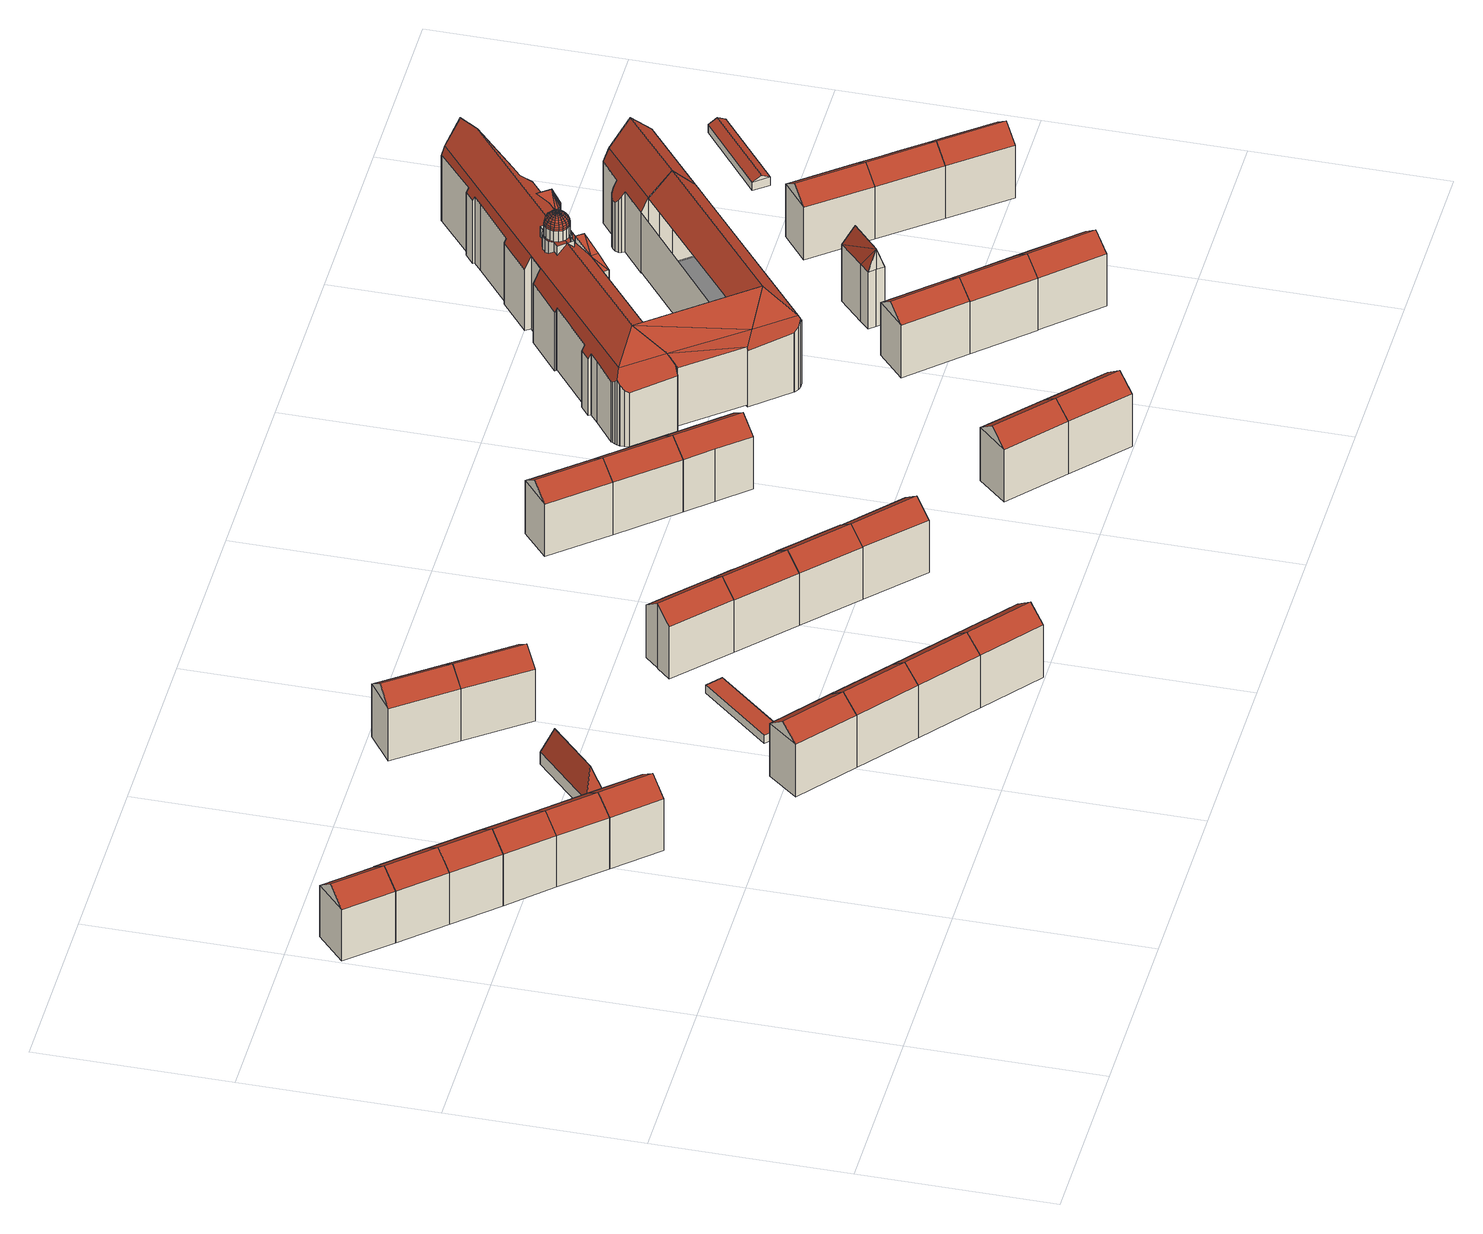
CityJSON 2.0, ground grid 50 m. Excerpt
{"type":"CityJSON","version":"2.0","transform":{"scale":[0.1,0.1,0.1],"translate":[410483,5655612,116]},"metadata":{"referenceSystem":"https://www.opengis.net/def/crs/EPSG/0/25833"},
"CityObjects":{
"building1":{"type":"Building","attributes":{"Dachtyp_tdc":"tdcGableRoof","Gemeindeschluessel":14612000,"Dachneigung":36.5,"QualitaetDacherkennung":78,"Geometrietyp2DReferenz":"3000","measuredHeight":19.38,"function":"31001_9998","roofType":"3100"},"geometry":[{"type":"Solid","lod":"2","boundaries":[[[[0,1,2,3]],[[1,4,5,2]],[[4,6,7,5]],[[6,0,3,7]],[[4,1,8]],[[0,6,9]],[[1,0,9,8]],[[6,4,8,9]],[[3,2,5,7]]]],"semantics":{"surfaces":[{"type":"WallSurface"},{"type":"RoofSurface"},{"type":"GroundSurface"}],"values":[[0,0,0,0,0,0,1,1,2]]}}]},
"building2":{"type":"Building","attributes":{"Dachtyp_tdc":"tdcGableRoof","Gemeindeschluessel":14612000,"Dachneigung":36.25,"QualitaetDacherkennung":77,"Geometrietyp2DReferenz":"3000","measuredHeight":19.36,"function":"31001_9998","roofType":"3100"},"geometry":[{"type":"Solid","lod":"2","boundaries":[[[[10,11,12,2]],[[11,13,14,12]],[[13,4,5,14]],[[4,10,2,5]],[[13,11,15]],[[10,4,16]],[[11,10,16,15]],[[4,13,15,16]],[[2,12,14,5]]]],"semantics":{"surfaces":[{"type":"WallSurface"},{"type":"RoofSurface"},{"type":"GroundSurface"}],"values":[[0,0,0,0,0,0,1,1,2]]}}]},
"building3":{"type":"Building","attributes":{"Dachtyp_tdc":"tdcGableRoof","Gemeindeschluessel":14612000,"Dachneigung":36.64,"QualitaetDacherkennung":88,"Geometrietyp2DReferenz":"3000","measuredHeight":19.34,"function":"31001_9998","roofType":"3100"},"geometry":[{"type":"Solid","lod":"2","boundaries":[[[[17,18,19,20]],[[18,13,14,19]],[[13,11,12,14]],[[18,17,21]],[[11,13,22]],[[17,11,22,21]],[[13,18,21,22]],[[12,20,19,14]],[[11,17,20,12]]]],"semantics":{"surfaces":[{"type":"WallSurface"},{"type":"RoofSurface"},{"type":"GroundSurface"}],"values":[[0,0,0,0,0,1,1,2,0]]}}]},
"building4":{"type":"Building","attributes":{"Dachtyp_tdc":"tdcGableRoof","Gemeindeschluessel":14612000,"Dachneigung":36.49,"QualitaetDacherkennung":86,"Geometrietyp2DReferenz":"3000","measuredHeight":19.33,"function":"31001_9998","roofType":"3100"},"geometry":[{"type":"Solid","lod":"2","boundaries":[[[[17,23,24,20]],[[23,25,26,24]],[[25,18,19,26]],[[18,17,20,19]],[[25,23,27]],[[17,18,28]],[[23,17,28,27]],[[18,25,27,28]],[[20,24,26,19]]]],"semantics":{"surfaces":[{"type":"WallSurface"},{"type":"RoofSurface"},{"type":"GroundSurface"}],"values":[[0,0,0,0,0,0,1,1,2]]}}]},
"building5":{"type":"Building","attributes":{"Dachtyp_tdc":"tdcGableRoof","Gemeindeschluessel":14612000,"Dachneigung":36.26,"QualitaetDacherkennung":84,"Geometrietyp2DReferenz":"3000","measuredHeight":19.34,"function":"31001_9998","roofType":"3100"},"geometry":[{"type":"Solid","lod":"2","boundaries":[[[[23,29,30,24]],[[29,31,32,30]],[[31,25,26,32]],[[25,23,24,26]],[[31,29,33]],[[23,25,27]],[[29,23,27,33]],[[25,31,33,27]],[[24,30,32,26]]]],"semantics":{"surfaces":[{"type":"WallSurface"},{"type":"RoofSurface"},{"type":"GroundSurface"}],"values":[[0,0,0,0,0,0,1,1,2]]}}]},
"building6":{"type":"Building","attributes":{"Dachtyp_tdc":"tdcGableRoof","Gemeindeschluessel":14612000,"Dachneigung":36.54,"QualitaetDacherkennung":78,"Geometrietyp2DReferenz":"3000","measuredHeight":19.34,"function":"31001_9998","roofType":"3100"},"geometry":[{"type":"Solid","lod":"2","boundaries":[[[[29,34,35,30]],[[34,36,37,35]],[[36,31,32,37]],[[31,29,30,32]],[[36,34,38]],[[29,31,39]],[[34,29,39,38]],[[31,36,38,39]],[[30,35,37,32]]]],"semantics":{"surfaces":[{"type":"WallSurface"},{"type":"RoofSurface"},{"type":"GroundSurface"}],"values":[[0,0,0,0,0,0,1,1,2]]}}]},
"building7":{"type":"Building","attributes":{"Dachtyp_tdc":"tdcFreeFormRoof","Gemeindeschluessel":14612000,"Dachneigung":72.07,"QualitaetDacherkennung":5,"Geometrietyp2DReferenz":"3000","measuredHeight":11.33,"function":"31001_2463","roofType":"5000"},"geometry":[{"type":"Solid","lod":"2","boundaries":[[[[40,41,42,43]],[[41,44,45,42]],[[44,46,47,45]],[[46,40,43,47]],[[48,49,46,44]],[[48,44,41]],[[49,48,41,40]],[[49,40,46]],[[43,42,45,47]]]],"semantics":{"surfaces":[{"type":"WallSurface"},{"type":"RoofSurface"},{"type":"GroundSurface"}],"values":[[0,0,0,0,1,1,1,1,2]]}}]},
"building8":{"type":"Building","attributes":{"Dachtyp_tdc":"tdcGableRoof","Gemeindeschluessel":14612000,"Dachneigung":36.83,"QualitaetDacherkennung":81,"Geometrietyp2DReferenz":"3000","measuredHeight":19.52,"function":"31001_9998","roofType":"3100"},"geometry":[{"type":"Solid","lod":"2","boundaries":[[[[50,51,52,53]],[[51,54,55,52]],[[54,56,57,55]],[[56,50,53,57]],[[54,51,58]],[[50,56,59]],[[51,50,59,58]],[[56,54,58,59]],[[53,52,55,57]]]],"semantics":{"surfaces":[{"type":"WallSurface"},{"type":"RoofSurface"},{"type":"GroundSurface"}],"values":[[0,0,0,0,0,0,1,1,2]]}}]},
"building9":{"type":"Building","attributes":{"Dachtyp_tdc":"tdcGableRoof","Gemeindeschluessel":14612000,"Dachneigung":37.12,"QualitaetDacherkennung":81,"Geometrietyp2DReferenz":"3000","measuredHeight":19.56,"function":"31001_9998","roofType":"3100"},"geometry":[{"type":"Solid","lod":"2","boundaries":[[[[56,60,61,57]],[[60,62,63,61]],[[62,50,53,63]],[[50,56,57,53]],[[62,60,64]],[[56,50,59]],[[60,56,59,64]],[[50,62,64,59]],[[57,61,63,53]]]],"semantics":{"surfaces":[{"type":"WallSurface"},{"type":"RoofSurface"},{"type":"GroundSurface"}],"values":[[0,0,0,0,0,0,1,1,2]]}}]},
"building10":{"type":"Building","attributes":{"Dachtyp_tdc":"tdcGableRoof","Gemeindeschluessel":14612000,"Dachneigung":37.64,"QualitaetDacherkennung":79,"Geometrietyp2DReferenz":"3000","measuredHeight":19.54,"function":"31001_9998","roofType":"3100"},"geometry":[{"type":"Solid","lod":"2","boundaries":[[[[65,66,67,68]],[[66,69,70,67]],[[69,71,72,70]],[[71,65,68,72]],[[69,66,73]],[[65,71,74]],[[66,65,74,73]],[[71,69,73,74]],[[68,67,70,72]]]],"semantics":{"surfaces":[{"type":"WallSurface"},{"type":"RoofSurface"},{"type":"GroundSurface"}],"values":[[0,0,0,0,0,0,1,1,2]]}}]},
"building11":{"type":"Building","attributes":{"Dachtyp_tdc":"tdcGableRoof","Gemeindeschluessel":14612000,"Dachneigung":37.11,"QualitaetDacherkennung":79,"Geometrietyp2DReferenz":"3000","measuredHeight":19.57,"function":"31001_9998","roofType":"3100"},"geometry":[{"type":"Solid","lod":"2","boundaries":[[[[60,75,76,61]],[[75,77,78,76]],[[77,62,63,78]],[[62,60,61,63]],[[77,75,79]],[[60,62,64]],[[75,60,64,79]],[[62,77,79,64]],[[61,76,78,63]]]],"semantics":{"surfaces":[{"type":"WallSurface"},{"type":"RoofSurface"},{"type":"GroundSurface"}],"values":[[0,0,0,0,0,0,1,1,2]]}}]},
"building12":{"type":"Building","attributes":{"Dachtyp_tdc":"tdcPolyFlatRoof","Gemeindeschluessel":14612000,"Dachneigung":0,"QualitaetDacherkennung":66,"Geometrietyp2DReferenz":"3000","measuredHeight":2.25,"function":"31001_2463","roofType":"1000"},"geometry":[{"type":"Solid","lod":"2","boundaries":[[[[80,81,82,83]],[[81,84,85,82]],[[84,86,87,85]],[[86,80,83,87]],[[86,84,81,80]],[[83,82,85,87]]]],"semantics":{"surfaces":[{"type":"WallSurface"},{"type":"RoofSurface"},{"type":"GroundSurface"}],"values":[[0,0,0,0,1,2]]}}]},
"building13":{"type":"Building","attributes":{"Dachtyp_tdc":"tdcGableRoof","Gemeindeschluessel":14612000,"Dachneigung":37.24,"QualitaetDacherkennung":76,"Geometrietyp2DReferenz":"3000","measuredHeight":19.5,"function":"31001_9998","roofType":"3100"},"geometry":[{"type":"Solid","lod":"2","boundaries":[[[[66,88,89,67]],[[88,90,91,89]],[[90,69,70,91]],[[69,66,67,70]],[[90,88,92]],[[66,69,73]],[[88,66,73,92]],[[69,90,92,73]],[[67,89,91,70]]]],"semantics":{"surfaces":[{"type":"WallSurface"},{"type":"RoofSurface"},{"type":"GroundSurface"}],"values":[[0,0,0,0,0,0,1,1,2]]}}]},
"building14":{"type":"Building","attributes":{"Dachtyp_tdc":"tdcGableRoof","Gemeindeschluessel":14612000,"Dachneigung":37.07,"QualitaetDacherkennung":65,"Geometrietyp2DReferenz":"3000","measuredHeight":19.59,"function":"31001_9998","roofType":"3100"},"geometry":[{"type":"Solid","lod":"2","boundaries":[[[[75,93,94,76]],[[93,95,96,94]],[[95,77,78,96]],[[77,75,76,78]],[[95,93,97]],[[75,77,98]],[[93,75,98,97]],[[77,95,97,98]],[[76,94,96,78]]]],"semantics":{"surfaces":[{"type":"WallSurface"},{"type":"RoofSurface"},{"type":"GroundSurface"}],"values":[[0,0,0,0,0,0,1,1,2]]}}]},
"building15":{"type":"Building","attributes":{"Dachtyp_tdc":"tdcGableRoof","Gemeindeschluessel":14612000,"Dachneigung":37.34,"QualitaetDacherkennung":84,"Geometrietyp2DReferenz":"3000","measuredHeight":19.43,"function":"31001_9998","roofType":"3100"},"geometry":[{"type":"Solid","lod":"2","boundaries":[[[[99,100,101,102]],[[100,103,104,101]],[[103,105,106,104]],[[105,107,108,106]],[[107,109,110,108]],[[109,111,112,110]],[[111,113,114,112]],[[113,115,116,114]],[[115,99,102,116]],[[111,109,107,105,103]],[[103,100,99,115,113,111]],[[102,101,104,106,108,110,112,114,116]]]],"semantics":{"surfaces":[{"type":"WallSurface"},{"type":"RoofSurface"},{"type":"GroundSurface"}],"values":[[0,0,0,0,0,0,0,0,0,1,1,2]]}}]},
"building16":{"type":"Building","attributes":{"Dachtyp_tdc":"tdcGableRoof","Gemeindeschluessel":14612000,"Dachneigung":36.96,"QualitaetDacherkennung":84,"Geometrietyp2DReferenz":"3000","measuredHeight":19.43,"function":"31001_9998","roofType":"3100"},"geometry":[{"type":"Solid","lod":"2","boundaries":[[[[117,118,119,120]],[[118,121,122,119]],[[121,123,124,122]],[[123,125,126,124]],[[125,127,128,126]],[[127,129,106,128]],[[129,130,104,106]],[[130,131,132,104]],[[131,100,101,132]],[[100,133,134,101]],[[133,117,120,134]],[[131,130,129,127,125]],[[125,123,121,118,117,133,100,131]],[[120,119,122,124,126,128,106,104,132,101,134]]]],"semantics":{"surfaces":[{"type":"WallSurface"},{"type":"RoofSurface"},{"type":"GroundSurface"}],"values":[[0,0,0,0,0,0,0,0,0,0,0,1,1,2]]}}]},
"building17":{"type":"Building","attributes":{"Dachtyp_tdc":"tdcFreeFormRoof","Gemeindeschluessel":14612000,"Dachneigung":36.99,"QualitaetDacherkennung":84,"Geometrietyp2DReferenz":"3000","measuredHeight":19.45,"function":"31001_9998","roofType":"5000"},"geometry":[{"type":"Solid","lod":"2","boundaries":[[[[127,135,124,128]],[[135,136,122,124]],[[136,137,138,122]],[[137,139,140,138]],[[139,141,142,140]],[[141,143,144,142]],[[143,145,146,144]],[[145,127,128,146]],[[145,147,125,127]],[[147,143,141,139,137,136,135,125]],[[135,127,125]],[[145,143,147]],[[128,124,122,138,140,142,144,146]]]],"semantics":{"surfaces":[{"type":"WallSurface"},{"type":"RoofSurface"},{"type":"GroundSurface"}],"values":[[0,0,0,0,0,0,0,0,1,1,0,0,2]]}}]},
"building18":{"type":"Building","attributes":{"Dachtyp_tdc":"tdcGableRoof","Gemeindeschluessel":14612000,"Dachneigung":36.75,"QualitaetDacherkennung":81,"Geometrietyp2DReferenz":"3000","measuredHeight":19.48,"function":"31001_9998","roofType":"3100"},"geometry":[{"type":"Solid","lod":"2","boundaries":[[[[148,149,150,151]],[[149,152,153,150]],[[152,154,155,153]],[[154,148,151,155]],[[152,149,156]],[[148,154,157]],[[149,148,157,156]],[[154,152,156,157]],[[151,150,153,155]]]],"semantics":{"surfaces":[{"type":"WallSurface"},{"type":"RoofSurface"},{"type":"GroundSurface"}],"values":[[0,0,0,0,0,0,1,1,2]]}}]},
"building19":{"type":"Building","attributes":{"Dachtyp_tdc":"tdcGableRoof","Gemeindeschluessel":14612000,"Dachneigung":37.08,"QualitaetDacherkennung":84,"Geometrietyp2DReferenz":"3000","measuredHeight":19.49,"function":"31001_9998","roofType":"3100"},"geometry":[{"type":"Solid","lod":"2","boundaries":[[[[158,159,160,161]],[[159,162,163,160]],[[162,164,165,163]],[[164,158,161,165]],[[162,159,166]],[[158,164,167]],[[159,158,167,166]],[[164,162,166,167]],[[161,160,163,165]]]],"semantics":{"surfaces":[{"type":"WallSurface"},{"type":"RoofSurface"},{"type":"GroundSurface"}],"values":[[0,0,0,0,0,0,1,1,2]]}}]},
"building20":{"type":"Building","attributes":{"Dachtyp_tdc":"tdcGableRoof","Gemeindeschluessel":14612000,"Dachneigung":37.08,"QualitaetDacherkennung":88,"Geometrietyp2DReferenz":"3000","measuredHeight":19.48,"function":"31001_9998","roofType":"3100"},"geometry":[{"type":"Solid","lod":"2","boundaries":[[[[164,168,169,165]],[[168,170,171,169]],[[170,158,161,171]],[[158,164,165,161]],[[170,168,172]],[[164,158,167]],[[168,164,167,172]],[[158,170,172,167]],[[165,169,171,161]]]],"semantics":{"surfaces":[{"type":"WallSurface"},{"type":"RoofSurface"},{"type":"GroundSurface"}],"values":[[0,0,0,0,0,0,1,1,2]]}}]},
"building21":{"type":"Building","attributes":{"Dachtyp_tdc":"tdcFreeFormRoof","Gemeindeschluessel":14612000,"Dachneigung":37.03,"QualitaetDacherkennung":82,"Geometrietyp2DReferenz":"3000","measuredHeight":19.49,"function":"31001_9998","roofType":"5000"},"geometry":[{"type":"Solid","lod":"2","boundaries":[[[[170,168,169,171]],[[168,173,174,169]],[[173,175,176,174]],[[175,177,178,176]],[[177,170,171,178]],[[179,173,168,172]],[[177,175,179,172,170]],[[175,173,179]],[[168,170,172]],[[171,169,174,176,178]]]],"semantics":{"surfaces":[{"type":"WallSurface"},{"type":"RoofSurface"},{"type":"GroundSurface"}],"values":[[0,0,0,0,0,1,1,0,0,2]]}}]},
"building22":{"type":"Building","attributes":{"Dachtyp_tdc":"tdcGableRoof","Gemeindeschluessel":14612000,"Dachneigung":37.05,"QualitaetDacherkennung":80,"Geometrietyp2DReferenz":"3000","measuredHeight":19.5,"function":"31001_9998","roofType":"3100"},"geometry":[{"type":"Solid","lod":"2","boundaries":[[[[180,181,182,183]],[[181,184,185,182]],[[184,186,187,185]],[[186,180,183,187]],[[184,181,188]],[[180,186,189]],[[181,180,189,188]],[[186,184,188,189]],[[183,182,185,187]]]],"semantics":{"surfaces":[{"type":"WallSurface"},{"type":"RoofSurface"},{"type":"GroundSurface"}],"values":[[0,0,0,0,0,0,1,1,2]]}}]},
"building23":{"type":"Building","attributes":{"Dachtyp_tdc":"tdcGableRoof","Gemeindeschluessel":14612000,"Dachneigung":37,"QualitaetDacherkennung":71,"Geometrietyp2DReferenz":"3000","measuredHeight":19.52,"function":"31001_9998","roofType":"3100"},"geometry":[{"type":"Solid","lod":"2","boundaries":[[[[190,184,185,191]],[[184,192,182,185]],[[192,193,194,182]],[[193,190,191,194]],[[192,184,188]],[[190,193,195]],[[184,190,195,188]],[[193,192,188,195]],[[191,185,182,194]]]],"semantics":{"surfaces":[{"type":"WallSurface"},{"type":"RoofSurface"},{"type":"GroundSurface"}],"values":[[0,0,0,0,0,0,1,1,2]]}}]},
"building24":{"type":"Building","attributes":{"Dachtyp_tdc":"tdcGableRoof","Gemeindeschluessel":14612000,"Dachneigung":37.29,"QualitaetDacherkennung":81,"Geometrietyp2DReferenz":"3000","measuredHeight":19.46,"function":"31001_9998","roofType":"3100"},"geometry":[{"type":"Solid","lod":"2","boundaries":[[[[196,197,198,199]],[[197,200,201,198]],[[200,202,203,201]],[[202,196,199,203]],[[200,197,204]],[[196,202,205]],[[197,196,205,204]],[[202,200,204,205]],[[199,198,201,203]]]],"semantics":{"surfaces":[{"type":"WallSurface"},{"type":"RoofSurface"},{"type":"GroundSurface"}],"values":[[0,0,0,0,0,0,1,1,2]]}}]},
"building25":{"type":"Building","attributes":{"Gemeindeschluessel":14612000,"QualitaetDacherkennung":100,"Geometrietyp2DReferenz":"3000","function":"31001_9998","roofType":"9999"},"children":["building25-1","building25-2"]},
"building25-1":{"type":"BuildingPart","attributes":{"Dachtyp_tdc":"tdcGambrelRoof","Dachneigung":43.81,"QualitaetDacherkennung":100,"Geometrietyp2DReferenz":"3000","measuredHeight":27.3,"roofType":"9999"},"parents":["building25"],"geometry":[{"type":"MultiSurface","lod":"2","boundaries":[[[206,207,208,209]],[[207,210,211,208]],[[212,213,214]],[[215,213,212]],[[216,217,218]],[[210,217,216]],[[217,210,207]],[[216,213,210]],[[213,216,214]],[[206,217,207]],[[217,206,215]],[[216,212,214]],[[212,216,218]],[[218,215,212]],[[215,218,217]],[[211,219,220,209,208]]],"semantics":{"surfaces":[{"type":"WallSurface"},{"type":"RoofSurface"},{"type":"GroundSurface"}],"values":[0,0,0,0,0,0,0,1,1,1,1,1,1,1,1,2]}}]},
"building25-2":{"type":"BuildingPart","attributes":{"Dachtyp_tdc":"tdcGambrelHipGambrelRoof","Dachneigung":46.15,"QualitaetDacherkennung":100,"Geometrietyp2DReferenz":"3000","measuredHeight":27.73,"roofType":"9999"},"parents":["building25"],"geometry":[{"type":"MultiSurface","lod":"2","boundaries":[[[221,222,223,224]],[[222,225,223]],[[225,226,227,223]],[[226,228,229,227]],[[228,230,231,229]],[[230,232,233,231]],[[232,234,235,233]],[[234,236,237,235]],[[236,238,239,237]],[[238,240,241,239]],[[240,242,243,241]],[[242,244,245,243]],[[244,246,247,245]],[[246,248,249,247]],[[248,250,251,249]],[[250,252,253,251]],[[252,206,209,254,253]],[[213,255,256,257,220]],[[255,258,259,256]],[[258,260,261,259]],[[260,262,263,261]],[[262,264,265,263]],[[264,266,267,265]],[[266,221,224,267]],[[244,242,240,238,236,234,232,230,228,226,225,222,221,268]],[[206,252,250,248,246,244,268,215]],[[221,266,212,268]],[[215,268,212]],[[266,264,262,215,212]],[[224,223,227,229,231,233,235,237,239,241,243,245,247,249,251,253,254,257,256,259,261,263,265,267]]],"semantics":{"surfaces":[{"type":"WallSurface"},{"type":"RoofSurface"},{"type":"GroundSurface"}],"values":[0,0,0,0,0,0,0,0,0,0,0,0,0,0,0,0,0,0,0,0,0,0,0,0,1,1,1,1,1,2]}}]},
"building26":{"type":"Building","attributes":{"Dachtyp_tdc":"tdcGableRoof","Gemeindeschluessel":14612000,"Dachneigung":37.2,"QualitaetDacherkennung":81,"Geometrietyp2DReferenz":"3000","measuredHeight":19.44,"function":"31001_9998","roofType":"3100"},"geometry":[{"type":"Solid","lod":"2","boundaries":[[[[197,269,270,198]],[[269,271,272,270]],[[271,273,201,272]],[[273,197,198,201]],[[271,269,274]],[[197,273,204]],[[269,197,204,274]],[[273,271,274,204]],[[198,270,272,201]]]],"semantics":{"surfaces":[{"type":"WallSurface"},{"type":"RoofSurface"},{"type":"GroundSurface"}],"values":[[0,0,0,0,0,0,1,1,2]]}}]},
"building27":{"type":"Building","attributes":{"Gemeindeschluessel":14612000,"QualitaetDacherkennung":100,"Geometrietyp2DReferenz":"3000","function":"31001_9998","roofType":"9999"},"children":["building27-1","building27-2","building27-3","building27-4","building27-5","building27-6"]},
"building27-1":{"type":"BuildingPart","attributes":{"Dachtyp_tdc":"tdcTentRoof","Dachneigung":90,"QualitaetDacherkennung":100,"Geometrietyp2DReferenz":"3000","measuredHeight":24.14,"roofType":"4000"},"parents":["building27"],"geometry":[{"type":"MultiSurface","lod":"2","boundaries":[[[275,276,277,278]],[[276,279,280,277]],[[279,281,282,280]],[[281,283,284,282]],[[283,285,286,284]],[[285,287,288,289,286]],[[290,291,292,293,294]],[[291,295,296,292]],[[295,275,278,296]],[[276,275,297]],[[279,276,297]],[[281,279,297]],[[283,281,297]],[[285,283,297]],[[287,285,297]],[[291,290,297]],[[295,291,297]],[[275,295,297]],[[278,277,280,282,284,286,289,293,292,296]]],"semantics":{"surfaces":[{"type":"WallSurface"},{"type":"RoofSurface"},{"type":"GroundSurface"}],"values":[0,0,0,0,0,0,0,0,0,1,1,1,1,1,1,1,1,1,2]}}]},
"building27-2":{"type":"BuildingPart","attributes":{"Dachtyp_tdc":"tdcFreeFormRoof","Dachneigung":65.38,"QualitaetDacherkennung":100,"Geometrietyp2DReferenz":"3000","measuredHeight":5.77,"roofType":"5000"},"parents":["building27"],"geometry":[{"type":"MultiSurface","lod":"2","boundaries":[[[287,298,299,288]],[[298,290,294,299]],[[297,290,298]],[[297,298,287]],[[288,299,294]]],"semantics":{"surfaces":[{"type":"WallSurface"},{"type":"RoofSurface"},{"type":"GroundSurface"}],"values":[0,0,1,1,2]}}]},
"building27-3":{"type":"BuildingPart","attributes":{"Dachtyp_tdc":"tdcGambrelHipGambrelRoof","Dachneigung":45.32,"QualitaetDacherkennung":100,"Geometrietyp2DReferenz":"3000","measuredHeight":28.12,"roofType":"9999"},"parents":["building27"],"geometry":[{"type":"Solid","lod":"2","boundaries":[[[[300,301,302,303]],[[301,304,305,302]],[[304,306,307,305]],[[306,308,309,307]],[[308,310,311,309]],[[310,312,313,311]],[[312,314,315,313]],[[314,316,317,315]],[[316,318,319,317]],[[318,320,321,319]],[[320,322,323,321]],[[322,324,325,323]],[[324,326,327,325]],[[326,328,329,327]],[[328,330,331,329]],[[330,332,333,331]],[[332,334,335,333]],[[334,336,337,335]],[[336,338,339,337]],[[338,340,341,339]],[[340,342,343,341]],[[342,344,345,343]],[[344,346,347,345]],[[346,348,349,347]],[[348,350,351,349]],[[350,352,353,351]],[[352,354,355,353]],[[354,356,357,355]],[[356,358,359,357]],[[358,360,361,359]],[[360,362,363,361]],[[362,364,365,363]],[[364,366,367,365]],[[366,368,369,367]],[[368,370,371,369]],[[370,372,373,371]],[[372,374,375,373]],[[374,376,377,375]],[[376,378,379,377]],[[378,380,381,379]],[[380,382,383,381]],[[382,384,385,383]],[[384,386,387,385]],[[386,388,389,387]],[[388,390,391,389]],[[390,392,393,391]],[[392,394,395,393]],[[394,396,397,395]],[[396,398,399,397]],[[398,400,401,399]],[[400,402,403,401]],[[402,404,405,403]],[[404,406,407,405]],[[406,408,409,407]],[[408,410,411,409]],[[410,412,413,411]],[[412,414,415,413]],[[414,416,417,415]],[[416,418,419,417]],[[418,420,421,419]],[[420,422,423,421]],[[422,424,425,423]],[[424,300,303,425]],[[350,348,346,344,342,340,338,336,334,332,330,328,326,324,322,320,318,316,314,312,310,308,306,304,217]],[[364,362,360,358,356,354,352,350,217,426]],[[420,418,416,414,412,410,408,406,404,402,400,398,396,394,392,390,388,386,384,382,380,378,376,374,372,370,368,366,364,426]],[[304,301,300,424,218,217]],[[426,217,218]],[[424,422,420,426,218]],[[303,302,305,307,309,311,313,315,317,319,321,323,325,327,329,331,333,335,337,339,341,343,345,347,349,351,353,355,357,359,361,363,365,367,369,371,373,375,377,379,381,383,385,387,389,391,393,395,397,399,401,403,405,407,409,411,413,415,417,419,421,423,425]]]],"semantics":{"surfaces":[{"type":"WallSurface"},{"type":"RoofSurface"},{"type":"GroundSurface"}],"values":[[0,0,0,0,0,0,0,0,0,0,0,0,0,0,0,0,0,0,0,0,0,0,0,0,0,0,0,0,0,0,0,0,0,0,0,0,0,0,0,0,0,0,0,0,0,0,0,0,0,0,0,0,0,0,0,0,0,0,0,0,0,0,0,1,1,1,1,1,1,2]]}}]},
"building27-4":{"type":"BuildingPart","attributes":{"Dachtyp_tdc":"tdcFreeFormRoof","Dachneigung":87.58,"QualitaetDacherkennung":100,"Geometrietyp2DReferenz":"3000","measuredHeight":6.47,"roofType":"5000"},"parents":["building27"],"geometry":[{"type":"MultiSurface","lod":"2","boundaries":[[[427,428,429,430]],[[430,429,431,432]],[[432,431,433,434]],[[434,433,435,436]],[[436,435,437,438]],[[438,437,439,440]],[[440,439,441,442]],[[442,441,443,444]],[[444,443,445,446]],[[446,445,447,448]],[[448,447,449,450]],[[449,451,452,453]],[[453,452,454,455]],[[455,454,456,457]],[[457,456,458,459]],[[459,458,460,461]],[[461,460,462,463]],[[463,462,464,428]],[[428,464,465,429]],[[429,465,466,431]],[[431,466,467,433]],[[433,467,468,435]],[[435,468,469,437]],[[437,469,470,439]],[[439,470,471,441]],[[441,471,472,443]],[[443,472,473,445]],[[445,473,474,447]],[[447,474,451,449]],[[451,475,476,452]],[[452,476,477,454]],[[454,477,478,456]],[[456,478,479,458]],[[458,479,480,460]],[[460,480,481,462]],[[462,481,482,464]],[[464,482,483,465]],[[465,483,484,466]],[[466,484,485,467]],[[467,485,486,468]],[[468,486,487,469]],[[469,487,488,470]],[[470,488,489,471]],[[471,489,490,472]],[[472,490,491,473]],[[473,491,492,474]],[[474,492,475,451]],[[475,493,494,476]],[[476,494,495,477]],[[477,495,496,478]],[[478,496,497,479]],[[479,497,498,480]],[[480,498,499,481]],[[482,500,501,483]],[[483,501,502,484]],[[484,502,503,485]],[[485,503,504,486]],[[486,504,505,487]],[[487,505,506,488]],[[488,506,507,489]],[[489,507,508,490]],[[490,508,509,491]],[[491,509,510,492]],[[492,510,493,475]],[[493,511,512,494]],[[494,512,513,495]],[[481,499,500,482]],[[495,513,514,496]],[[496,514,515,497]],[[497,515,516,498]],[[498,516,517,499]],[[518,519,520,521]],[[519,522,523,520]],[[522,524,525,523]],[[524,526,527,525]],[[526,528,529,527]],[[528,530,531,529]],[[530,532,533,531]],[[532,534,535,533]],[[534,536,537,535]],[[536,538,539,537]],[[538,517,540,539]],[[517,516,541,540]],[[516,515,542,541]],[[499,517,538,500]],[[500,538,536,501]],[[501,536,534,502]],[[502,534,532,503]],[[503,532,530,504]],[[504,530,528,505]],[[505,528,526,506]],[[506,526,524,507]],[[507,524,522,508]],[[508,522,519,509]],[[509,519,518,510]],[[510,518,511,493]],[[515,514,543,542]],[[514,513,544,543]],[[513,512,545,544]],[[512,511,546,545]],[[511,518,521,546]],[[547,548,549]],[[547,549,550]],[[547,550,551]],[[547,551,552]],[[547,552,553]],[[547,553,554]],[[547,554,555]],[[547,555,556]],[[547,556,557]],[[547,557,558]],[[547,558,559]],[[547,559,560]],[[547,560,561]],[[547,561,562]],[[547,562,563]],[[547,563,564]],[[547,564,565]],[[547,565,548]],[[548,566,567,549]],[[549,567,568,550]],[[550,568,569,551]],[[551,569,570,552]],[[552,570,571,553]],[[553,571,572,554]],[[554,572,573,555]],[[555,573,574,556]],[[556,574,575,557]],[[557,575,576,558]],[[558,576,577,559]],[[559,577,578,560]],[[560,578,579,561]],[[561,579,580,562]],[[562,580,581,563]],[[563,581,582,564]],[[564,582,583,565]],[[565,583,566,548]],[[566,584,585,567]],[[567,585,586,568]],[[568,586,587,569]],[[569,587,588,570]],[[570,588,589,571]],[[571,589,590,572]],[[572,590,591,573]],[[573,591,592,574]],[[574,592,593,575]],[[575,593,594,576]],[[576,594,595,577]],[[577,595,596,578]],[[578,596,597,579]],[[579,597,598,580]],[[580,598,599,581]],[[581,599,600,582]],[[582,600,601,583]],[[583,601,584,566]],[[584,450,602,585]],[[585,602,603,586]],[[586,603,604,587]],[[587,604,605,588]],[[588,605,606,589]],[[589,606,607,590]],[[590,607,427,591]],[[591,427,430,592]],[[592,430,432,593]],[[593,432,434,594]],[[594,434,436,595]],[[595,436,438,596]],[[596,438,440,597]],[[597,440,442,598]],[[598,442,444,599]],[[599,444,446,600]],[[600,446,448,601]],[[601,448,450,584]],[[450,449,453,602]],[[602,453,455,603]],[[603,455,457,604]],[[604,457,459,605]],[[605,459,461,606]],[[606,461,463,607]],[[607,463,428,427]]],"semantics":{"surfaces":[{"type":"RoofSurface"},{"type":"WallSurface"}],"values":[0,0,0,0,0,0,0,0,0,0,0,0,0,0,0,0,0,0,0,0,0,0,0,0,0,0,0,0,0,0,0,0,0,0,0,0,0,0,0,0,0,0,0,0,0,0,0,0,0,0,0,0,0,0,0,0,0,0,0,0,0,0,0,0,0,0,0,0,0,0,0,1,1,1,1,1,1,1,1,1,1,1,1,1,0,0,0,0,0,0,0,0,0,0,0,0,1,1,1,1,1,0,0,0,0,0,0,0,0,0,0,0,0,0,0,0,0,0,0,0,0,0,0,0,0,0,0,0,0,0,0,0,0,0,0,0,0,0,0,0,0,0,0,0,0,0,0,0,0,0,0,0,0,0,0,0,0,0,0,0,0,0,0,0,0,0,0,0,0,0,0,0,0,0,0,0,0,0,0,0]}}]},
"building27-5":{"type":"BuildingPart","attributes":{"Dachtyp_tdc":"tdcPolyFlatRoof","Dachneigung":0,"QualitaetDacherkennung":100,"Geometrietyp2DReferenz":"3000","measuredHeight":3.96,"roofType":"1000"},"parents":["building27"],"geometry":[{"type":"MultiSurface","lod":"2","boundaries":[[[608,609,610,611]],[[609,612,613,610]],[[612,614,615,613]],[[614,616,617,615]],[[616,618,619,617]],[[618,620,621,619]],[[620,622,623,621]],[[622,624,625,623]],[[624,626,627,625]],[[626,628,629,627]],[[628,630,631,629]],[[630,632,633,631]],[[632,634,635,633]],[[634,636,637,635]],[[636,638,639,637]],[[638,608,611,639]],[[611,610,613,615,617,619,621,623,625,627,629,631,633,635,637,639]]],"semantics":{"surfaces":[{"type":"WallSurface"},{"type":"GroundSurface"}],"values":[0,0,0,0,0,0,0,0,0,0,0,0,0,0,0,0,1]}}]},
"building27-6":{"type":"BuildingPart","attributes":{"Dachtyp_tdc":"tdcGambrelHipGambrelRoof","Dachneigung":66.56,"QualitaetDacherkennung":100,"Geometrietyp2DReferenz":"3000","measuredHeight":24.58,"roofType":"9999"},"parents":["building27"],"geometry":[{"type":"Solid","lod":"2","boundaries":[[[[640,641,642,643]],[[641,644,645,642]],[[644,646,647,645]],[[646,648,647]],[[648,649,650,647]],[[649,651,652,650]],[[651,653,654,652]],[[653,655,656,654]],[[655,657,658,656]],[[657,640,643,658]],[[641,640,657]],[[641,657,659]],[[641,659,660,646,644]],[[648,646,660,653]],[[651,649,648,653]],[[657,661,659]],[[661,657,655]],[[660,659,661]],[[653,661,655]],[[661,653,660]],[[643,642,645,647,650,652,654,656,658]]]],"semantics":{"surfaces":[{"type":"WallSurface"},{"type":"RoofSurface"},{"type":"GroundSurface"}],"values":[[0,0,0,0,0,0,0,0,0,0,1,1,1,1,1,1,1,1,1,1,2]]}}]},
"building28":{"type":"Building","attributes":{"Dachtyp_tdc":"tdcGableRoof","Gemeindeschluessel":14612000,"Dachneigung":36.93,"QualitaetDacherkennung":80,"Geometrietyp2DReferenz":"3000","measuredHeight":19.42,"function":"31001_9998","roofType":"3100"},"geometry":[{"type":"Solid","lod":"2","boundaries":[[[[269,662,663,664]],[[662,665,666,663]],[[665,271,667,666]],[[271,269,664,667]],[[665,662,668]],[[269,271,274]],[[662,269,274,668]],[[271,665,668,274]],[[664,663,666,667]]]],"semantics":{"surfaces":[{"type":"WallSurface"},{"type":"RoofSurface"},{"type":"GroundSurface"}],"values":[[0,0,0,0,0,0,1,1,2]]}}]},
"building29":{"type":"Building","attributes":{"Dachtyp_tdc":"tdcFreeFormRoof","Gemeindeschluessel":14612000,"Dachneigung":70.32,"QualitaetDacherkennung":5,"Geometrietyp2DReferenz":"3000","measuredHeight":23.3,"function":"31001_9998","roofType":"5000"},"geometry":[{"type":"Solid","lod":"2","boundaries":[[[[669,670,671,672]],[[670,673,674,671]],[[673,675,676,674]],[[675,677,678,676]],[[677,679,680,678]],[[679,681,682,680]],[[681,683,684,682]],[[683,669,672,684]],[[685,681,679]],[[681,685,683]],[[686,685,679,677]],[[677,687,686]],[[675,687,677]],[[687,675,673]],[[670,687,673]],[[687,670,669]],[[685,686,687,669,683]],[[672,671,674,676,678,680,682,684]]]],"semantics":{"surfaces":[{"type":"WallSurface"},{"type":"RoofSurface"},{"type":"GroundSurface"}],"values":[[0,0,0,0,0,0,0,0,1,1,1,1,1,1,0,0,1,2]]}}]},
"building30":{"type":"Building","attributes":{"Dachtyp_tdc":"tdcGableRoof","Gemeindeschluessel":14612000,"Dachneigung":37.28,"QualitaetDacherkennung":86,"Geometrietyp2DReferenz":"3000","measuredHeight":19.46,"function":"31001_9998","roofType":"3100"},"geometry":[{"type":"Solid","lod":"2","boundaries":[[[[688,689,690,691]],[[689,692,693,690]],[[692,694,695,693]],[[694,688,691,695]],[[692,689,696]],[[688,694,697]],[[689,688,697,696]],[[694,692,696,697]],[[691,690,693,695]]]],"semantics":{"surfaces":[{"type":"WallSurface"},{"type":"RoofSurface"},{"type":"GroundSurface"}],"values":[[0,0,0,0,0,0,1,1,2]]}}]},
"building31":{"type":"Building","attributes":{"Dachtyp_tdc":"tdcGambrelRoof","Gemeindeschluessel":14612000,"Dachneigung":46.29,"QualitaetDacherkennung":100,"Geometrietyp2DReferenz":"3000","measuredHeight":28,"function":"31001_9998","roofType":"9999"},"geometry":[{"type":"Solid","lod":"2","boundaries":[[[[698,699,700,701]],[[699,702,703,700]],[[702,704,705,703]],[[704,226,706,705]],[[226,225,707,706]],[[225,221,708,707]],[[221,266,709,708]],[[266,262,710,709]],[[262,260,711,710]],[[260,712,713,711]],[[712,714,715,713]],[[714,716,717,715]],[[716,718,719,717]],[[718,720,721,719]],[[720,722,723,721]],[[722,724,725,723]],[[724,726,727,725]],[[726,728,729,727]],[[728,730,731,729]],[[730,698,701,731]],[[698,730,728,726,724,722,720,718,716,714,712,260,262]],[[221,225,226,704,702]],[[262,266,699,698]],[[702,699,266,221]],[[701,700,703,705,706,707,708,709,710,711,713,715,717,719,721,723,725,727,729,731]]]],"semantics":{"surfaces":[{"type":"WallSurface"},{"type":"RoofSurface"},{"type":"GroundSurface"}],"values":[[0,0,0,0,0,0,0,0,0,0,0,0,0,0,0,0,0,0,0,0,1,1,1,1,2]]}}]},
"building32":{"type":"Building","attributes":{"Dachtyp_tdc":"tdcFreeFormRoof","Gemeindeschluessel":14612000,"Dachneigung":37.09,"QualitaetDacherkennung":83,"Geometrietyp2DReferenz":"3000","measuredHeight":19.47,"function":"31001_9998","roofType":"5000"},"geometry":[{"type":"Solid","lod":"2","boundaries":[[[[688,694,695,691]],[[694,732,733,695]],[[732,734,735,733]],[[734,736,737,735]],[[736,738,739,737]],[[738,740,741,739]],[[740,742,743,741]],[[742,688,691,743]],[[740,744,697,688,742]],[[744,738,736,734,732,694,697]],[[694,688,697]],[[740,738,744]],[[691,695,733,735,737,739,741,743]]]],"semantics":{"surfaces":[{"type":"WallSurface"},{"type":"RoofSurface"},{"type":"GroundSurface"}],"values":[[0,0,0,0,0,0,0,0,1,1,0,0,2]]}}]},
"building33":{"type":"Building","attributes":{"Dachtyp_tdc":"tdcGableRoof","Gemeindeschluessel":14612000,"Dachneigung":37.26,"QualitaetDacherkennung":82,"Geometrietyp2DReferenz":"3000","measuredHeight":19.49,"function":"31001_9998","roofType":"3100"},"geometry":[{"type":"Solid","lod":"2","boundaries":[[[[742,745,741,743]],[[745,744,746,741]],[[744,738,739,746]],[[738,747,748,739]],[[747,749,750,748]],[[749,751,752,750]],[[751,753,754,752]],[[753,755,756,754]],[[755,757,758,756]],[[757,742,743,758]],[[755,753,751,749,747,738,744]],[[744,745,742,757,755]],[[743,741,746,739,748,750,752,754,756,758]]]],"semantics":{"surfaces":[{"type":"WallSurface"},{"type":"RoofSurface"},{"type":"GroundSurface"}],"values":[[0,0,0,0,0,0,0,0,0,0,1,1,2]]}}]},
"building34":{"type":"Building","attributes":{"Dachtyp_tdc":"tdcGableRoof","Gemeindeschluessel":14612000,"Dachneigung":29.3,"QualitaetDacherkennung":66,"Geometrietyp2DReferenz":"3000","measuredHeight":3.86,"function":"31001_2463","roofType":"3100"},"geometry":[{"type":"Solid","lod":"2","boundaries":[[[[759,760,761,762]],[[760,763,764,761]],[[763,765,766,764]],[[765,759,762,766]],[[763,760,767]],[[759,765,768]],[[760,759,768,767]],[[765,763,767,768]],[[762,761,764,766]]]],"semantics":{"surfaces":[{"type":"WallSurface"},{"type":"RoofSurface"},{"type":"GroundSurface"}],"values":[[0,0,0,0,0,0,1,1,2]]}}]}
},
"vertices":[
[82,1434,166],[179,1327,166],[179,1327,12],[82,1434,12],[100,1255,166],[100,1255,12],[3,1362,166],[3,1362,12],[140,1292,206],[43,1398,206],
[179,1327,167],[277,1220,167],[277,1220,12],[198,1148,166],[198,1148,12],[238,1184,205],[140,1292,205],
[375,1113,167],[296,1041,166],[296,1041,12],[375,1113,12],[336,1077,206],[238,1184,206],
[472,1006,167],[472,1006,12],[394,935,166],[394,935,12],[433,971,205],[335,1077,205],
[568,901,167],[568,901,12],[490,829,166],[490,829,12],[529,866,205],
[668,792,167],[668,792,12],[589,721,166],[589,721,12],[629,757,206],[529,866,206],
[680,931,53],[834,1079,53],[834,1079,17],[680,931,17],[868,1043,53],[868,1043,17],[714,894,53],[714,894,17],[833,1044,131],[715,930,131],
[993,350,175],[852,464,175],[852,464,18],[993,350,18],[915,542,176],[915,542,18],[1056,429,176],[1056,429,18],[884,503,213],[1025,390,213],
[1199,313,176],[1199,313,18],[1137,235,175],[1137,235,18],[1169,275,213],
[847,1491,172],[959,1342,172],[959,1342,15],[847,1491,15],[879,1282,171],[879,1282,15],[766,1431,171],[766,1431,15],[919,1312,210],[807,1461,210],
[1345,197,176],[1345,197,18],[1282,119,175],[1282,119,18],[1314,159,213],
[1030,583,43],[1185,762,43],[1185,762,20],[1030,583,20],[1222,730,43],[1222,730,20],[1067,551,43],[1067,551,20],
[1074,1189,172],[1074,1189,15],[993,1129,171],[993,1129,15],[1034,1159,210],
[1492,79,176],[1492,79,18],[1429,1,175],[1429,1,18],[1461,40,213],[1314,158,213],
[1362,857,177],[1418,805,177],[1418,805,19],[1362,857,19],[1385,769,214],[1385,769,19],[1351,733,176],[1351,733,19],[1217,858,176],[1217,858,19],[1250,893,213],[1250,893,19],[1251,894,214],[1251,894,19],[1284,930,177],[1284,930,19],[1336,881,177],[1336,881,19],
[1471,754,177],[1496,731,177],[1496,731,19],[1471,754,19],[1553,678,177],[1553,678,19],[1521,644,213],[1521,644,19],[1520,643,213],[1520,643,19],[1486,607,175],[1486,607,19],[1351,733,175],[1385,769,213],[1385,770,213],[1385,770,19],[1459,766,177],[1459,766,19],
[1521,644,212],[1553,678,178],[1599,635,178],[1599,635,19],[1605,630,178],[1605,630,19],[1631,605,178],[1631,605,19],[1684,555,178],[1684,555,19],[1618,484,175],[1618,484,19],[1652,521,213],
[1684,555,177],[1824,430,176],[1824,430,18],[1684,555,18],[1755,356,174],[1755,356,18],[1618,484,176],[1618,484,18],[1791,394,213],[1652,520,213],
[1722,1115,174],[1604,1252,174],[1604,1252,17],[1722,1115,17],[1680,1317,175],[1680,1317,17],[1798,1180,175],[1798,1180,17],[1642,1285,212],[1761,1148,212],
[1920,1040,175],[1920,1040,17],[1845,974,174],[1845,974,17],[1883,1008,212],
[2044,899,175],[2044,899,17],[1968,833,174],[1968,833,17],[1902,909,174],[1902,909,17],[2006,867,212],
[2126,321,174],[2264,199,174],[2264,199,16],[2126,321,16],[2198,124,173],[2198,124,16],[2059,246,173],[2059,246,16],[2231,162,211],[2093,284,211],
[2335,2,173],[2335,2,16],[2264,199,173],[2401,77,174],[2401,77,16],[2369,40,211],
[2537,660,172],[2662,524,172],[2662,524,15],[2537,660,15],[2589,456,172],[2589,456,15],[2463,592,172],[2463,592,15],[2626,490,210],[2500,626,210],
[2278,922,189],[2163,1063,189],[2163,1063,15],[2278,922,15],[2286,1164,189],[2286,1164,15],[2392,911,288],[2403,1024,189],[2400,998,225],[2301,916,225],[2260,1166,225],[2167,1089,225],[2174,1176,288],[2401,1026,15],[2403,1024,15],
[2808,1174,225],[2820,1159,189],[2820,1159,11],[2808,1174,11],[2820,1159,188],[2821,1158,187],[2821,1158,11],[2768,1116,188],[2768,1116,11],[2767,1116,189],[2767,1116,11],[2753,1117,208],[2753,1117,11],[2719,1090,209],[2719,1090,11],[2716,1074,189],[2716,1074,11],[2402,821,196],[2402,821,11],[2392,817,202],[2392,817,11],[2381,816,213],[2381,816,11],[2379,816,216],[2379,816,11],[2369,818,199],[2369,818,11],[2358,825,189],[2358,825,11],[2357,826,189],[2357,826,11],[2276,920,180],[2276,920,11],[2278,922,11],[2401,1026,184],[2401,1026,11],[2403,1024,11],[2416,1039,184],[2416,1039,11],[2718,1284,188],[2718,1284,11],[2731,1269,225],[2731,1269,11],[2748,1247,254],[2748,1247,11],[2769,1221,288],[2769,1221,11],[2379,822,225],
[2787,389,172],[2787,389,15],[2713,321,172],[2713,321,15],[2589,456,171],[2751,355,210],
[2700,1484,204],[2696,1477,204],[2696,1477,10],[2700,1484,10],[2691,1472,204],[2691,1472,10],[2684,1470,204],[2684,1470,10],[2676,1470,204],[2676,1470,10],[2669,1472,204],[2669,1472,10],[2663,1477,204],[2663,1477,194],[2663,1477,10],[2696,1505,204],[2700,1498,204],[2700,1498,10],[2696,1505,10],[2696,1505,194],[2702,1491,204],[2702,1491,10],[2680,1491,251],
[2655,1524,251],[2655,1524,194],
[2723,1596,264],[2703,1574,259],[2703,1574,7],[2723,1596,7],[2729,1550,225],[2729,1550,7],[2742,1538,188],[2742,1538,7],[2744,1536,182],[2744,1536,7],[2735,1528,181],[2735,1528,7],[2701,1499,179],[2701,1499,7],[2705,1492,163],[2705,1492,7],[2706,1484,149],[2706,1484,7],[2703,1476,139],[2703,1476,7],[2699,1469,134],[2699,1469,7],[2691,1464,137],[2691,1464,7],[2681,1463,147],[2681,1463,7],[2672,1465,163],[2672,1465,7],[2664,1471,182],[2664,1471,7],[2600,1419,184],[2600,1419,7],[2598,1421,189],[2598,1421,7],[2592,1429,210],[2592,1429,7],[2568,1410,210],[2568,1410,7],[2575,1402,189],[2575,1402,7],[2476,1321,189],[2476,1321,7],[2469,1329,211],[2469,1329,7],[2435,1301,212],[2435,1301,7],[2441,1292,190],[2441,1292,7],[2302,1180,193],[2302,1180,7],[2164,1069,197],[2164,1069,7],[2160,1066,189],[2160,1066,7],[2154,1061,173],[2154,1061,7],[2071,1157,167],[2071,1157,7],[2067,1168,175],[2067,1168,7],[2067,1179,188],[2067,1179,7],[2067,1180,189],[2067,1180,7],[2069,1187,201],[2069,1187,7],[2071,1192,195],[2071,1192,7],[2076,1200,189],[2076,1200,7],[2078,1203,187],[2078,1203,7],[2141,1253,189],[2141,1253,7],[2166,1273,190],[2166,1273,7],[2166,1274,189],[2166,1274,7],[2162,1279,176],[2162,1279,7],[2190,1302,176],[2190,1302,7],[2194,1297,189],[2194,1297,7],[2195,1296,191],[2195,1296,7],[2313,1391,194],[2313,1391,7],[2311,1393,189],[2311,1393,7],[2309,1396,181],[2309,1396,7],[2402,1470,184],[2402,1470,7],[2403,1468,189],[2403,1468,7],[2413,1456,223],[2413,1456,7],[2452,1487,224],[2452,1487,7],[2442,1500,189],[2442,1500,7],[2529,1570,191],[2529,1570,7],[2532,1566,203],[2532,1566,7],[2641,1654,204],[2641,1654,7],[2665,1674,205],[2665,1674,7],[2662,1678,194],[2662,1678,7],[2690,1701,194],[2690,1701,7],[2693,1696,206],[2693,1696,7],[2801,1786,204],[2801,1786,7],[2803,1789,201],[2803,1789,7],[2813,1783,225],[2813,1783,7],[2862,1756,277],[2862,1756,7],[2817,1704,288],[2817,1704,7],[2087,1187,225],
[2456,1442,344],[2453,1444,340],[2449,1437,340],[2453,1436,344],[2447,1429,340],[2451,1429,344],[2449,1420,340],[2453,1422,344],[2453,1413,340],[2456,1415,344],[2460,1407,340],[2462,1411,344],[2468,1404,340],[2468,1408,344],[2476,1404,340],[2476,1408,344],[2484,1407,340],[2482,1411,344],[2491,1413,340],[2488,1415,344],[2495,1420,340],[2492,1422,344],[2497,1429,340],[2493,1429,344],[2500,1429,336],[2498,1438,336],[2495,1437,340],[2493,1446,336],[2491,1444,340],[2486,1453,336],[2484,1450,340],[2477,1456,336],[2476,1453,340],[2467,1456,336],[2468,1453,340],[2458,1453,336],[2460,1450,340],[2451,1446,336],[2446,1438,336],[2444,1429,336],[2446,1419,336],[2451,1411,336],[2458,1405,336],[2467,1401,336],[2477,1401,336],[2486,1405,336],[2493,1411,336],[2498,1419,336],[2502,1429,330],[2500,1439,330],[2495,1448,330],[2487,1455,330],[2477,1458,330],[2467,1458,330],[2457,1455,330],[2449,1448,330],[2444,1439,330],[2442,1429,330],[2444,1418,330],[2449,1409,330],[2457,1403,330],[2467,1399,330],[2477,1399,330],[2487,1403,330],[2495,1409,330],[2500,1418,330],[2503,1429,325],[2501,1439,325],[2496,1449,325],[2488,1456,325],[2478,1459,325],[2467,1459,325],[2456,1456,325],[2448,1449,325],[2443,1439,325],[2441,1429,325],[2443,1418,325],[2448,1409,325],[2456,1402,325],[2467,1398,325],[2478,1398,325],[2488,1402,325],[2496,1409,325],[2501,1418,325],[2504,1429,319],[2502,1439,319],[2496,1449,319],[2488,1456,319],[2478,1460,319],[2467,1460,319],[2456,1456,319],[2502,1418,319],[2496,1408,319],[2496,1408,288],[2502,1418,288],[2488,1401,319],[2488,1401,288],[2478,1398,319],[2478,1398,288],[2467,1398,319],[2467,1398,288],[2456,1401,319],[2456,1401,288],[2448,1408,319],[2448,1408,288],[2443,1418,319],[2443,1418,288],[2441,1429,319],[2441,1429,288],[2443,1439,319],[2443,1439,288],[2448,1449,319],[2448,1449,288],[2456,1456,288],[2467,1460,288],[2478,1460,288],[2488,1456,288],[2496,1449,288],[2502,1439,288],[2504,1429,288],[2472,1429,352],[2478,1429,352],[2477,1431,352],[2476,1432,352],[2475,1434,352],[2473,1434,352],[2471,1434,352],[2469,1434,352],[2468,1432,352],[2467,1431,352],[2466,1429,352],[2467,1427,352],[2468,1425,352],[2469,1424,352],[2471,1423,352],[2473,1423,352],[2475,1424,352],[2476,1425,352],[2477,1427,352],[2483,1429,350],[2483,1432,350],[2481,1436,350],[2478,1438,350],[2474,1440,350],[2470,1440,350],[2467,1438,350],[2464,1436,350],[2462,1432,350],[2461,1429,350],[2462,1425,350],[2464,1421,350],[2467,1419,350],[2470,1418,350],[2474,1418,350],[2478,1419,350],[2481,1421,350],[2483,1425,350],[2488,1429,348],[2487,1434,348],[2484,1439,348],[2480,1443,348],[2475,1445,348],[2469,1445,348],[2464,1443,348],[2460,1439,348],[2457,1434,348],[2456,1429,348],[2457,1423,348],[2460,1418,348],[2464,1415,348],[2469,1413,348],[2475,1413,348],[2480,1415,348],[2484,1418,348],[2487,1423,348],[2492,1436,344],[2488,1442,344],[2482,1447,344],[2476,1449,344],[2468,1449,344],[2462,1447,344],
[2505,1417,288],[2499,1406,288],[2499,1406,248],[2505,1417,248],[2489,1398,288],[2489,1398,248],[2478,1394,288],[2478,1394,248],[2467,1394,288],[2467,1394,248],[2455,1383,288],[2455,1383,248],[2425,1417,288],[2425,1417,248],[2437,1428,288],[2437,1428,248],[2439,1441,288],[2439,1441,248],[2445,1451,288],[2445,1451,248],[2455,1459,288],[2455,1459,248],[2466,1463,288],[2466,1463,248],[2477,1463,288],[2477,1463,248],[2489,1474,288],[2489,1474,248],[2519,1440,288],[2519,1440,248],[2507,1429,288],[2507,1429,248],
[2574,1401,189],[2587,1387,189],[2587,1387,22],[2574,1401,22],[2538,1347,189],[2538,1347,22],[2488,1307,190],[2488,1307,22],[2488,1307,189],[2488,1306,189],[2488,1306,22],[2476,1321,190],[2476,1321,22],[2485,1350,225],[2485,1350,22],[2499,1391,268],[2499,1391,22],[2544,1399,225],[2544,1399,22],[2558,1383,225],[2499,1335,225],[2512,1372,268],
[2913,252,172],[2913,252,16],[2787,389,16],[2840,184,172],[2840,184,16],[2713,321,16],[2877,219,210],
[2654,678,186],[2639,695,186],[2639,695,16],[2654,678,16],[2624,711,186],[2624,711,16],[2649,735,186],[2649,735,16],[2714,796,186],[2714,796,16],[2729,780,186],[2729,780,16],[2739,769,186],[2739,769,16],[2745,763,186],[2745,763,16],[2723,763,229],[2713,764,249],[2639,695,248],
[2966,776,169],[2850,921,169],[2850,921,12],[2966,776,12],[2926,983,170],[2926,983,12],[3043,838,170],[3043,838,12],[2888,952,207],[3005,807,207],
[2895,1404,225],[2942,1363,288],[2942,1363,8],[2895,1404,8],[2989,1323,225],[2989,1323,8],[3006,1309,185],[3006,1309,8],[2821,1158,8],[2820,1159,8],[2808,1174,8],[2769,1221,8],[2731,1269,8],[2718,1284,8],[2786,1339,189],[2786,1339,8],[2782,1346,175],[2782,1346,8],[2781,1353,164],[2781,1353,8],[2785,1362,154],[2785,1362,8],[2792,1370,151],[2792,1370,8],[2800,1375,154],[2800,1375,8],[2808,1376,162],[2808,1376,8],[2816,1374,175],[2816,1374,8],[2822,1368,190],[2822,1368,8],[2882,1415,192],[2882,1415,8],
[3077,795,170],[3077,795,12],[3088,781,170],[3088,781,12],[3109,755,170],[3109,755,12],[3158,694,170],[3158,694,12],[3119,663,206],[3119,663,12],[3081,633,169],[3081,633,12],[3120,664,207],
[3119,663,207],[3120,664,12],[3190,654,170],[3190,654,12],[3201,640,170],[3201,640,12],[3222,614,170],[3222,614,12],[3272,551,170],[3272,551,12],[3234,521,207],[3234,521,12],[3195,490,169],[3195,490,12],
[3079,1100,36],[3270,1252,36],[3270,1252,11],[3079,1100,11],[3298,1217,37],[3298,1217,11],[3108,1064,37],[3108,1064,11],[3284,1234,49],[3094,1081,49]
]}
